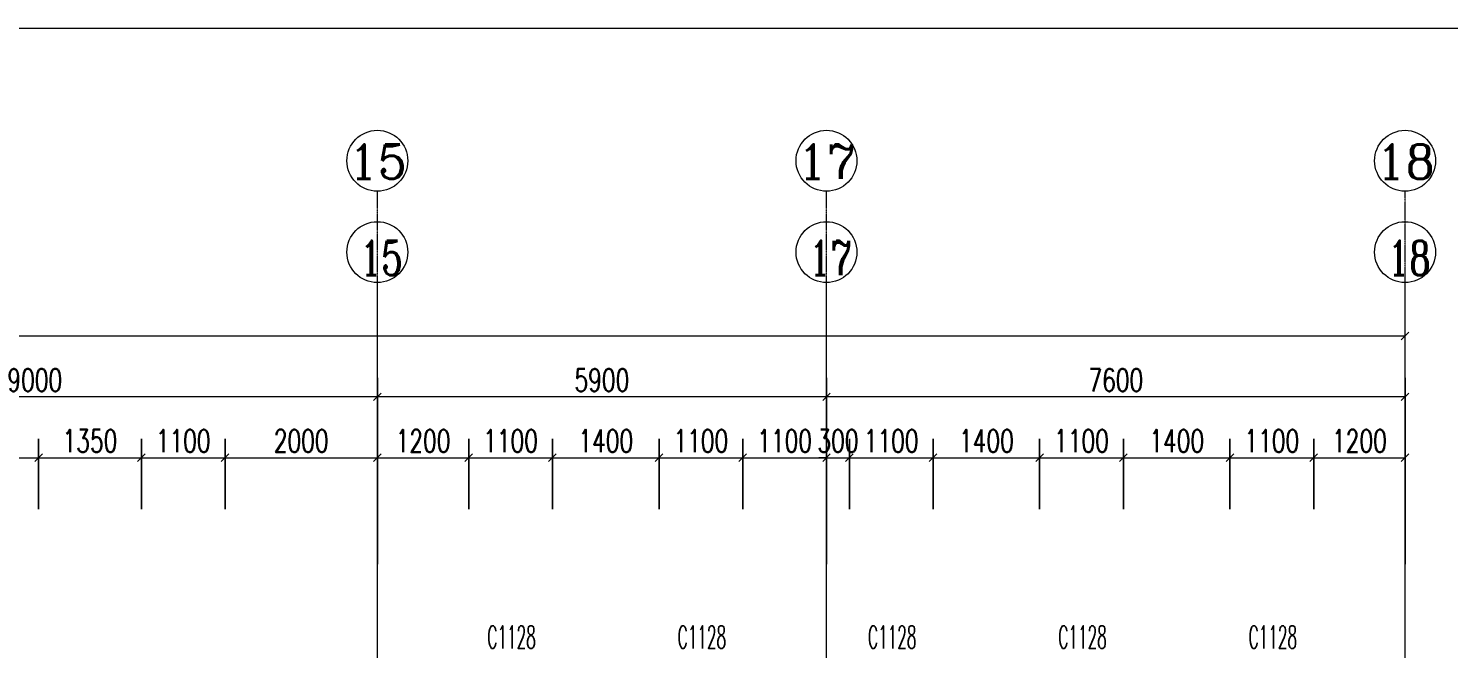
# Model space of a CAD drawing. Header units: millimetres. Extents: x -17321 to 106270, y -22341 to 35329.
# Drawn here: x 69917 to 88572, y 27183 to 35329 of the extents above; entities that cross this region are included whole.
import ezdxf

# ---------------------------------------------------------------- set-up
doc = ezdxf.new("R2010")
doc.units = ezdxf.units.MM
doc.linetypes.add('IMPORT-DOTE _2_', pattern=[0])
doc.linetypes.add('轴网线', pattern=[22.24, 12.7, -3.18, 3.18, -3.18])
for name, color, linetype, lineweight in [('AXIS', 85, 'Continuous', 9), ('AXIS_TEXT', 250, 'Continuous', 9), ('DOTE', 157, 'IMPORT-DOTE _2_', 9), ('PUB_TITLE', 4, 'Continuous', 9), ('S-GRID', 1, 'Continuous', 13), ('S-GRID-IDEN', 1, 'Continuous', 18), ('WINDOW_TEXT', 250, 'Continuous', 9), ('记者站1205_t3_2__3F导出_dwg', 8, 'Continuous', 9)]:
    doc.layers.add(name, color=color, linetype=linetype, lineweight=lineweight)
doc.styles.add('Complex_16', font='complex_.ttf', dxfattribs={"height": 450})
doc.styles.add('Complex_5', font='complex_.ttf', dxfattribs={"width": 0.724138, "height": 452.54834})
doc.styles.add('Simplex', font='simplex_.ttf', dxfattribs={"width": 0.494118, "height": 297.5})
doc.styles.add('Simplex_2', font='simplex_.ttf', dxfattribs={"width": 0.706, "height": 297.5})

# ---------------------------------------------------------------- blocks, each defined once
blk = doc.blocks.new('记者站1205_t3_2__3F导出_dwg__ArchTick-1307849-建模-三层平面图')
at = {"layer": 'AXIS'}
blk.add_line((-0.5, -0.5), (0.5, 0.5), dxfattribs=at)
blk = doc.blocks.new('记者站1205_t3_2__3F导出_dwg-1307846-建模-三层平面图')
at = {"layer": 'AXIS'}
for p, q in [((2643487, 460054), (2643487, 464054)), ((2649387, 460054), (2649387, 464054)), ((2656987, 460054), (2656987, 464054)), ((2568457, 463354), (2656987, 463354)), ((2656987, 461079), (2656987, 462004))]:
    blk.add_line(p, q, dxfattribs=at)
at = {"layer": 'AXIS', "flags": 128}
for points in [[(2656987, 462804), (2656987, 460354), (2656987, 463604)], [(2656987, 462554), (2649387, 462554), (2643487, 462554), (2634487, 462554), (2626487, 462554), (2619787, 462554), (2606187, 462554), (2599587, 462554), (2591587, 462554), (2582487, 462554), (2579387, 462554), (2568987, 462554), (2569087, 462554)], [(2626487, 461754), (2627487, 461754), (2628587, 461754), (2629937, 461754), (2631037, 461754), (2632387, 461754), (2633487, 461754), (2634487, 461754), (2635487, 461754), (2636587, 461754), (2637937, 461754), (2639037, 461754), (2640387, 461754), (2641487, 461754), (2643487, 461754), (2644687, 461754), (2645787, 461754), (2647187, 461754), (2648287, 461754), (2649387, 461754), (2649287, 461754)], [(2649387, 461754), (2649687, 461754), (2649787, 461754)], [(2649687, 461754), (2650787, 461754), (2652187, 461754), (2653287, 461754), (2654687, 461754), (2655787, 461754), (2656987, 461754)]]:
    blk.add_lwpolyline(points, dxfattribs=at)
for points in [[(2643487, 462804), (2643487, 460354)], [(2649387, 462804), (2649387, 460354)], [(2639037, 462004), (2639037, 461079)], [(2640387, 462004), (2640387, 461079)], [(2641487, 462004), (2641487, 461079)], [(2643487, 462004), (2643487, 461079)], [(2644687, 462004), (2644687, 461079)], [(2645787, 462004), (2645787, 461079)], [(2647187, 462004), (2647187, 461079)], [(2648287, 462004), (2648287, 461079)], [(2649387, 462004), (2649387, 461079)], [(2649687, 462004), (2649687, 461079)], [(2650787, 462004), (2650787, 461079)], [(2652187, 462004), (2652187, 461079)], [(2653287, 462004), (2653287, 461079)], [(2654687, 462004), (2654687, 461079)], [(2655787, 462004), (2655787, 461079)]]:
    blk.add_lwpolyline(points, close=True, dxfattribs=at)
at = {"layer": 'AXIS'}
for centre in [(2643487, 464454), (2649387, 464454), (2656987, 464454)]:
    blk.add_circle(centre, 400, dxfattribs=at)
at = {"layer": 'DOTE', "linetype": 'Continuous'}
for p, q in [((2643487, 443264), (2643487, 460054)), ((2649387, 443264), (2649387, 460054)), ((2656987, 426222), (2656987, 460054))]:
    blk.add_line(p, q, dxfattribs=at)
at = {"layer": 'PUB_TITLE', "flags": 128}
blk.add_lwpolyline([(2551665, 409993), (2674265, 409993), (2674265, 467393), (2551665, 467393)], close=True, dxfattribs=at)
at = {"xscale": 100, "yscale": 100, "zscale": 100}
for p in [(2656987, 463354), (2643487, 462554), (2649387, 462554), (2656987, 462554), (2639037, 461754), (2640387, 461754), (2641487, 461754), (2643487, 461754), (2644687, 461754), (2645787, 461754), (2647187, 461754), (2648287, 461754), (2649387, 461754), (2649387, 461754), (2650787, 461754), (2652187, 461754), (2653287, 461754), (2654687, 461754), (2655787, 461754), (2656987, 461754)]:
    blk.add_blockref('记者站1205_t3_2__3F导出_dwg__ArchTick-1307849-建模-三层平面图', p, dxfattribs=at)
at = {"xscale": 100, "yscale": 100, "zscale": 100, "rotation": 180}
for p in [(2643487, 462554), (2649387, 462554), (2639037, 461754), (2640387, 461754), (2641487, 461754), (2643487, 461754), (2644687, 461754), (2645787, 461754), (2647187, 461754), (2648287, 461754), (2649687, 461754), (2649687, 461754), (2650787, 461754), (2652187, 461754), (2653287, 461754), (2654687, 461754), (2655787, 461754)]:
    blk.add_blockref('记者站1205_t3_2__3F导出_dwg__ArchTick-1307849-建模-三层平面图', p, dxfattribs=at)
at = {"layer": 'AXIS', "color": 7, "char_height": 297.5, "attachment_point": 2, "line_spacing_factor": 1.125731, "style": 'Simplex_2'}
for s, insert, width in [('9000', (2638987, 462923), 917.9), ('5900', (2646437, 462923), 917.9), ('7600', (2653187, 462923), 917.9), ('1350', (2639712, 462123), 871.28), ('1100', (2640937, 462123), 824.67), ('2000', (2642487, 462123), 917.9), ('1200', (2644087, 462123), 871.28), ('1100', (2645237, 462123), 824.67), ('1400', (2646487, 462123), 871.28), ('1100', (2647737, 462123), 824.67), ('1100', (2648837, 462123), 824.67), ('300', (2649537, 462123), 688.42), ('1100', (2650237, 462123), 824.67), ('1400', (2651487, 462123), 871.28), ('1100', (2652737, 462123), 824.67), ('1400', (2653987, 462123), 871.28), ('1100', (2655237, 462123), 824.67), ('1200', (2656387, 462123), 871.28)]:
    blk.add_mtext(s, dxfattribs=dict(at, insert=insert, width=width))
at = {"layer": 'AXIS_TEXT', "color": 7, "char_height": 452.5, "width": 646.01, "attachment_point": 1, "line_spacing_factor": 1.141342, "style": 'Complex_5'}
for s, insert in [('15', (2643260, 464604)), ('17', (2649160, 464604)), ('18', (2656760, 464604))]:
    blk.add_mtext(s, dxfattribs=dict(at, insert=insert))
at = {"layer": 'WINDOW_TEXT', "color": 3, "char_height": 297.5, "width": 785.23, "attachment_point": 1, "line_spacing_factor": 1.125731, "style": 'Simplex'}
for insert in [(2644932, 459548), (2647432, 459548), (2649932, 459548), (2652432, 459548), (2654932, 459548)]:
    blk.add_mtext('C1128', dxfattribs=dict(at, insert=insert))
blk = doc.blocks.new('轴网 - 宽度系数 1-579523-建模-三层平面图')
at = {"layer": 'S-GRID-IDEN'}
blk.add_circle((0, 0), 4, dxfattribs=at)

msp = doc.modelspace()

# ---------------------------------------------------------------- linework, layer by layer
at = {"layer": 'S-GRID', "linetype": '轴网线'}
for p, q in [((74500, 11200), (74500, 33190)), ((80400, 11200), (80400, 33190)), ((88000, -14605), (88000, 33190))]:
    msp.add_line(p, q, dxfattribs=at)

# ---------------------------------------------------------------- block references
at = {"layer": 'S-GRID-IDEN', "xscale": 99.99999999999991, "yscale": 99.99999999999991, "zscale": 99.99999999999991}
for p in [(74500, 33590), (80400, 33590), (88000, 33590)]:
    msp.add_blockref('轴网 - 宽度系数 1-579523-建模-三层平面图', p, dxfattribs=at)
at = {"layer": '记者站1205_t3_2__3F导出_dwg', "color": 4}
msp.add_blockref('记者站1205_t3_2__3F导出_dwg-1307846-建模-三层平面图', (-2568987, -432064), dxfattribs=at)

# ---------------------------------------------------------------- texts
at = {"layer": 'S-GRID-IDEN', "lineweight": 13, "char_height": 450, "width": 913.92, "attachment_point": 1, "style": 'Complex_16'}
for s, insert in [('15', (74119, 33805)), ('17', (80019, 33805)), ('18', (87619, 33805))]:
    msp.add_mtext(s, dxfattribs=dict(at, insert=insert))

doc.saveas('drawing.dxf')
